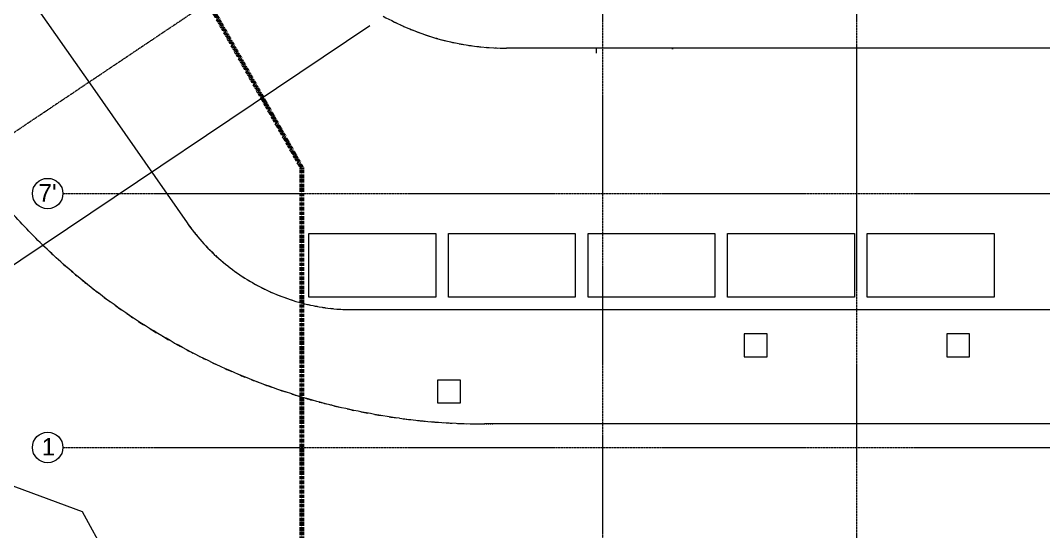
# Model space of a CAD drawing. Header units: millimetres. Extents: x -1578195 to 622687, y -255792 to 391308.
# Drawn here: x -1551684 to -1511389, y 92953 to 113084 of the extents above; entities that cross this region are included whole.
import ezdxf

# ---------------------------------------------------------------- set-up
doc = ezdxf.new("R2010")
doc.units = ezdxf.units.MM
for name, pattern in [('Double dash', [24.5, 10, -3, 2, -3, 2, -4.5]), ('Grid Line', [21, 12, -3, 3, -3]), ('Hidden', [2.25, 1, -1.25]), ('Overhead', [1.8, 1.2, -0.6])]:
    doc.linetypes.add(name, pattern=pattern)
for name, color, linetype, lineweight in [('A-010-M_LINE', 90, 'Continuous', 5), ('A-200-M_WALL_EXT', 113, 'Continuous', 9), ('A-230-M_FLOOR', 192, 'Continuous', 18), ('C-910-M_SITE_BOUND', 91, 'Double dash', 70), ('S-280-M_COLUMN', 52, 'Continuous', 9), ('Z-030-M_GRID', 191, 'Continuous', 5), ('Z-033_T_GRIDREF', 31, 'Continuous', 5)]:
    doc.layers.add(name, color=color, linetype=linetype, lineweight=lineweight)
doc.styles.add('Arial_2', font='arial.ttf', dxfattribs={"height": 1.967066})

# ---------------------------------------------------------------- blocks, each defined once
blk = doc.blocks.new('0291')
at = {"layer": 'A-010-M_LINE', "color": 1, "linetype": 'Overhead'}
blk.add_line((-1183, 155573), (-32940, 134267), dxfattribs=at)
at = {"layer": 'A-010-M_LINE', "color": 1}
for p, q in [((-2320, 149608), (-34455, 128048)), ((-4727, 141431), (273, 141431)), ((-4727, 138931), (-4727, 141431)), ((273, 141431), (273, 138931)), ((773, 141431), (5773, 141431)), ((773, 138931), (773, 141431)), ((5773, 141431), (5773, 138931)), ((6273, 141431), (11273, 141431)), ((6273, 138931), (6273, 141431)), ((11273, 141431), (11273, 138931)), ((11773, 141431), (16773, 141431)), ((11773, 138931), (11773, 141431)), ((16773, 141431), (16773, 138931)), ((17273, 141431), (22273, 141431)), ((17273, 138931), (17273, 141431)), ((22273, 141431), (22273, 138931)), ((273, 138931), (-4727, 138931)), ((5773, 138931), (773, 138931)), ((11273, 138931), (6273, 138931)), ((16773, 138931), (11773, 138931)), ((22273, 138931), (17273, 138931))]:
    blk.add_line(p, q, dxfattribs=at)
at = {"layer": 'A-010-M_LINE', "color": 1, "linetype": 'Hidden'}
blk.add_line((1838, 133931), (2538, 133931), dxfattribs=at)
at = {"layer": 'A-010-M_LINE', "color": 1}
blk.add_arc((-2752, 158797), 42565, 219.4848, 274.3821, dxfattribs=at)
at = {"layer": 'A-200-M_WALL_EXT', "color": 1, "lineweight": 13}
for radius, start, end in [(42838, 221.2919, 274.2535), (43438, 221.5887, 274.1946)]:
    blk.add_arc((-2752, 159183), radius, start, end, dxfattribs=at)
at = {"layer": 'A-230-M_FLOOR', "color": 1}
for p, q in [((-16654, 152074), (-13244, 147191)), ((10223, 148733), (3068, 148733)), ((6600, 148733), (6600, 148535)), ((9600, 148733), (9600, 148700)), ((9600, 148700), (9600, 148733)), ((17352, 148733), (10223, 148733)), ((25161, 148733), (17352, 148733)), ((-13244, 147191), (-9514, 141850)), ((-3153, 138433), (40118, 138433)), ((39493, 133931), (2196, 133931)), ((-20848, 133151), (-13654, 130487)), ((-13654, 130487), (-11155, 125949))]:
    blk.add_line(p, q, dxfattribs=at)
for centre, radius, start, end in [((3068, 158733), 10000, 240.8949, 246.7159), ((3068, 158733), 10000, 243.3903, 244.3276), ((3068, 158733), 10000, 245.3671, 246.3031), ((3068, 158733), 10000, 246.7159, 270), ((3068, 158733), 10000, 247.3443, 248.2784), ((3068, 158733), 10000, 249.3222, 250.2536), ((3068, 158733), 10000, 251.3009, 252.2286), ((3068, 158733), 10000, 253.2808, 254.2035), ((3068, 158733), 10000, 255.2624, 256.1783), ((3068, 158733), 10000, 257.2463, 258.153), ((3068, 158733), 10000, 259.2339, 260.1277), ((3068, 158733), 10000, 261.2276, 262.1023), ((3068, 158733), 10000, 263.2328, 264.0768), ((3068, 158733), 10000, 265.2631, 266.0513), ((3068, 158733), 10000, 267.3686, 268.0257), ((2196, 158931), 25000, 223.0686, 223.7554), ((-2955, 146431), 8000, 214.93, 217.1823), ((2196, 158931), 25000, 224.3325, 224.846), ((-2955, 146431), 8000, 217.9555, 219.435), ((2196, 158931), 25000, 224.846, 225.0169), ((2196, 158931), 25000, 225.5977, 226.2773), ((-2955, 146431), 8000, 220.3416, 221.6881), ((2196, 158931), 25000, 226.8642, 227.537), ((-2955, 146431), 8000, 222.6496, 223.9411), ((-2955, 146431), 8000, 224.9315, 226.1945), ((2196, 158931), 25000, 228.1301, 228.7971), ((-2955, 146431), 8000, 227.2105, 228.4458), ((-2955, 146431), 8000, 229.5178, 230.6917), ((2196, 158931), 25000, 229.3933, 230.0587), ((-2955, 146431), 8000, 231.8339, 232.9375), ((-2955, 146431), 8000, 234.1151, 235.1882), ((2196, 158931), 25000, 230.6543, 231.3208), ((-2955, 146431), 8000, 236.3547, 237.4451), ((-2955, 146431), 8000, 238.5713, 239.7054), ((-2955, 146431), 8000, 240.7952, 241.962), ((2196, 158931), 25000, 231.9154, 232.5822), ((-2955, 146431), 8000, 243.0541, 244.2093), ((-2955, 146431), 8000, 245.337, 246.4539), ((-2955, 146431), 8000, 247.6118, 248.7025), ((2196, 158931), 25000, 233.1777, 233.8428), ((-2955, 146431), 8000, 249.8638, 250.9581), ((-2955, 146431), 8000, 252.1812, 253.1604), ((-2955, 146431), 8000, 254.369, 255.3701), ((-2955, 146431), 8000, 256.5709, 257.5736), ((2196, 158931), 25000, 234.4404, 235.1032), ((2196, 158931), 25000, 235.7024, 236.3654), ((-2955, 146431), 8000, 258.7942, 259.775), ((-2955, 146431), 8000, 261.0335, 261.9767), ((-2955, 146431), 8000, 263.3024, 264.1781), ((-2955, 146431), 8000, 265.6584, 266.38), ((2196, 158931), 25000, 236.9627, 237.629), ((2196, 158931), 25000, 238.2227, 238.8925), ((2196, 158931), 25000, 239.4836, 240.1547), ((2196, 158931), 25000, 240.7454, 240.9596), ((2196, 158931), 25000, 240.9596, 241.3865), ((2196, 158931), 25000, 242.0406, 242.6735), ((2196, 158931), 25000, 243.3279, 243.9627), ((2196, 158931), 25000, 244.6144, 245.252), ((2196, 158931), 25000, 245.9013, 246.5396), ((2196, 158931), 25000, 247.1893, 247.8257), ((2196, 158931), 25000, 248.478, 249.1119), ((2196, 158931), 25000, 249.7659, 250.4001), ((2196, 158931), 25000, 251.0526, 251.6891), ((2196, 158931), 25000, 252.3393, 252.9772), ((2196, 158931), 25000, 253.627, 254.2638), ((2196, 158931), 25000, 254.9155, 255.5502), ((2196, 158931), 25000, 256.2037, 256.8382), ((2196, 158931), 25000, 257.4902, 258.1275), ((2196, 158931), 25000, 258.7762, 259.4162), ((2196, 158931), 25000, 260.0634, 260.7033), ((2196, 158931), 25000, 261.352, 261.9892), ((2196, 158931), 25000, 262.6412, 263.2756), ((2196, 158931), 25000, 263.9291, 264.2552), ((2196, 158931), 25000, 264.2552, 264.6015), ((2196, 158931), 25000, 265.1143, 265.8371), ((2196, 158931), 25000, 266.338, 267.088), ((2196, 158931), 25000, 267.5599, 268.3839), ((2196, 158931), 25000, 268.7805, 270)]:
    blk.add_arc(centre, radius, start, end, dxfattribs=at)
for points, knots in [([(-15027, 140810), (-15516, 141275), (-16684, 142479), (-17727, 143795), (-18300, 144616)], [-0.2093023, -0.2093023, -0.2093023, -0.2093023, -0.125, 0, 0, 0, 0]), ([(-9514, 141850), (-9335, 141594), (-8948, 141104), (-8064, 140219), (-6776, 139319), (-5314, 138742), (-4088, 138493), (-3465, 138441), (-3153, 138433)], [-1, -1, -1, -1, -0.875, -0.75, -0.5, -0.25, -0.125, 0, 0, 0, 0]), ([(-3889, 134683), (-4815, 134915), (-6685, 135500), (-9389, 136709), (-11969, 138258), (-13810, 139690), (-14790, 140585), (-15027, 140810)], [-0.744186, -0.744186, -0.744186, -0.744186, -0.625, -0.5, -0.375, -0.25, -0.2093023, -0.2093023, -0.2093023, -0.2093023]), ([(-1147, 134155), (-2024, 134274), (-2940, 134447), (-3844, 134671), (-3889, 134683)], [-0.8604651, -0.8604651, -0.8604651, -0.8604651, -0.75, -0.744186, -0.744186, -0.744186, -0.744186]), ([(-1147, 134155), (-1031, 134140), (-662, 134093), (-291, 134054), (-36, 134031)], [0.86046512, 0.86046512, 0.86046512, 0.86046512, 0.875, 0.90697674, 0.90697674, 0.90697674, 0.90697674])]:
    blk.add_open_spline(points, degree=3, knots=knots, dxfattribs=at)
blk.add_open_spline([(-36, 134031), (706, 133964), (1451, 133931), (2196, 133931)], degree=3, dxfattribs=at)
at = {"layer": 'C-910-M_SITE_BOUND', "color": 1}
for p, q in [((-9024, 151156), (-5000, 144021)), ((-5000, 144021), (-5000, 97356))]:
    blk.add_line(p, q, dxfattribs=at)
at = {"layer": 'S-280-M_COLUMN', "color": 1, "lineweight": 13}
for p, q in [((13325, 137481), (12425, 137481)), ((12425, 137481), (12425, 136581)), ((13325, 136581), (13325, 137481)), ((21300, 137481), (20400, 137481)), ((20400, 137481), (20400, 136581)), ((21300, 136581), (21300, 137481)), ((12425, 136581), (13325, 136581)), ((20400, 136581), (21300, 136581)), ((1250, 135661), (350, 135661)), ((350, 135661), (350, 134761)), ((1250, 134761), (1250, 135661)), ((350, 134761), (1250, 134761))]:
    blk.add_line(p, q, dxfattribs=at)
at = {"layer": 'Z-030-M_GRID', "color": 1, "linetype": 'Grid Line'}
for p, q in [((6850, 209886), (6850, 92079)), ((16850, 209886), (16850, 140118)), ((16850, 148869), (16850, 92240)), ((-14409, 143006), (133257, 143006)), ((-14409, 133006), (133257, 133006))]:
    blk.add_line(p, q, dxfattribs=at)
at = {"layer": 'Z-033_T_GRIDREF', "color": 1}
for centre in [(-15009, 143006), (-15009, 133006)]:
    blk.add_circle(centre, 600, dxfattribs=at)
at = {"layer": 'Z-033_T_GRIDREF', "color": 1, "style": 'Arial_2'}
for s, height, p in [("7'", 688.5, (-15373, 142689)), ('1', 688, (-15245, 132689))]:
    blk.add_text(s, height=height, dxfattribs=at).set_placement(p)

msp = doc.modelspace()

# ---------------------------------------------------------------- block references
msp.add_blockref('0291', (-1535603.6, -36740.4))

doc.saveas('drawing.dxf')
